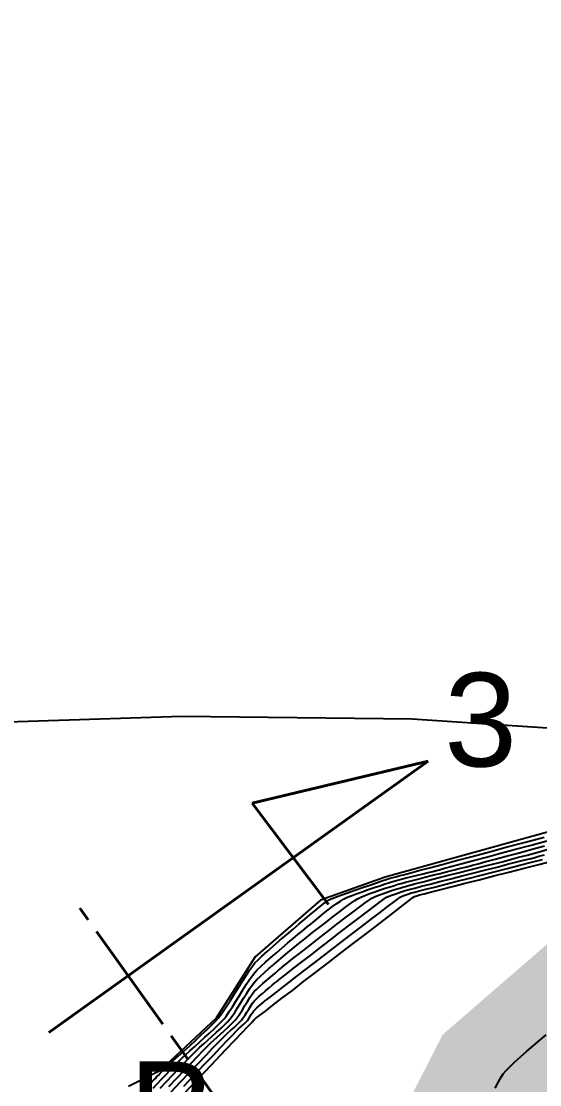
# Model space of a CAD drawing. Header units: metres. Extents: x 708941 to 724052, y 5405153 to 5413472.
# Drawn here: x 709817.2 to 709928, y 5412199.2 to 5412426.4 of the extents above; entities that cross this region are included whole.
import ezdxf

# ---------------------------------------------------------------- set-up
doc = ezdxf.new("R2010")
doc.units = ezdxf.units.M
doc.header["$LTSCALE"] = 12.7
doc.header["$MEASUREMENT"] = 0
doc.linetypes.add('ACAD_ISO08W100', pattern=[36, 24, -3, 6, -3])
for name, color, linetype in [('CONT-MJR1', 252, 'Continuous'), ('CONT-MNR1', 251, 'Continuous'), ('contornos2', 7, 'Continuous'), ('poligono colbun', 7, 'Continuous'), ('rio', 251, 'Continuous'), ('texto', 7, 'Continuous')]:
    doc.layers.add(name, color=color, linetype=linetype)
doc.layers.add('corte', color=214, linetype='ACAD_ISO08W100', lineweight=40)

msp = doc.modelspace()

# ---------------------------------------------------------------- hatches: boundary and pattern name
at = {"layer": 'rio'}
h = msp.add_hatch(dxfattribs=at)
h.set_pattern_fill('MUDST', color=256, scale=15, style=0)
h.paths.add_polyline_path([(709010.72, 5411936.38), (709004.98, 5411946.45), (709001.25, 5411958.08), (708996.13, 5411975.99), (709012.7, 5411962.98), (709030.78, 5411956.49), (709044.53, 5411951.18), (709074.83, 5411950.28), (709089.61, 5411951.82), (709102.43, 5411952.02), (709123.56, 5411954.63), (709134.73, 5411956.95), (709145.4, 5411956.95), (709168.41, 5411955.62), (709183.3, 5411955.53), (709187.67, 5411955.43), (709193.87, 5411958.4), (709194.56, 5411957.99), (709200.68, 5411965.39), (709203.1, 5411977.2), (709205.58, 5411984.02), (709211.33, 5411990.28), (709223.71, 5411994.78), (709231.07, 5411997.27), (709241.21, 5411994.8), (709265.58, 5411997.08), (709286.39, 5412000.38), (709297.9, 5412001.91), (709315.21, 5411997.24), (709326.72, 5411992.03), (709345.09, 5411985.93), (709355.27, 5411979.45), (709376.46, 5411975.37), (709391.72, 5411975.3), (709413.08, 5411978.61), (709438.83, 5411980.92), (709461.63, 5411986.21), (709475.6, 5411989.01), (709492.86, 5411992.74), (709503.45, 5411993.79), (709515.24, 5411993.79), (709532.63, 5411987.71), (709547.37, 5411983.51), (709564.71, 5411977.95), (709575.63, 5411973.62), (709587.68, 5411967.04), (709601.87, 5411958.6), (709607.56, 5411954.31), (709621.49, 5411940.03), (709647.9, 5411909.14), (709660.4, 5411897.76), (709669.81, 5411887.81), (709676.49, 5411876.15), (709682.2, 5411869.04), (709705.75, 5411878.05), (709736, 5411893.04), (709750.64, 5411899.41), (709758.05, 5411906.33), (709764.85, 5411916.27), (709770.13, 5411926.57), (709778.25, 5411949.25), (709785.66, 5411970.64), (709786.5, 5411979.16), (709785.1, 5411992.95), (709785.1, 5412008.74), (709787.55, 5412022.89), (709795.83, 5412039.06), (709803.3, 5412045.65), (709812.9, 5412054.28), (709814.49, 5412059.03), (709815.9, 5412060.78), (709822.13, 5412063.75), (709825.31, 5412072.01), (709847.55, 5412106.6), (709866.9, 5412128.06), (709875.05, 5412136.05), (709882.93, 5412155.32), (709888.97, 5412168.35), (709893.2, 5412182.51), (709907.24, 5412209.92), (709938.47, 5412236.97), (709971.6, 5412250.13), (709991.71, 5412252.94), (710005.1, 5412261.1), (710014.56, 5412263.33), (710040.82, 5412267.64), (710057.91, 5412266.41), (710076.56, 5412261.93), (710102.9, 5412255.3), (710112.79, 5412247.31), (710119.45, 5412240.72), (710131.28, 5412231.78), (710145.37, 5412209.63), (710149.4, 5412194.25), (710150.27, 5412166.43), (710139.83, 5412142.28), (710130.23, 5412129.69), (710126.33, 5412121.71), (710117.73, 5412100.96), (710114.13, 5412096.47), (710111.94, 5412085.44), (710111.94, 5412063.54), (710117.58, 5412054.18), (710137.74, 5412018.92), (710146.76, 5412008.05), (710171.4, 5411997.24), (710179.97, 5411993.95), (710184.25, 5412001.58), (710190.69, 5412018), (710194.77, 5412034.37), (710197.31, 5412050.49), (710197.31, 5412064.26), (710199.32, 5412079.72), (710201.37, 5412092.19), (710205.73, 5412098.48), (710214.95, 5412120.36), (710219.48, 5412128.98), (710230.13, 5412139.36), (710235.6, 5412142.44), (710241.85, 5412140.68), (710250.27, 5412138.84), (710280.27, 5412139.46), (710296.04, 5412143.18), (710311.35, 5412143.18), (710329.27, 5412144.22), (710333.88, 5412147.83), (710359.32, 5412147.31), (710368.97, 5412148.45), (710370.82, 5412151.38), (710390.46, 5412160.63), (710398.15, 5412171.03), (710408.65, 5412192.1), (710415.95, 5412204.58), (710425.69, 5412246.2), (710427.89, 5412275.36), (710429.04, 5412328.01), (710428.04, 5412335.01), (710422.46, 5412340.84), (710414.39, 5412351.33), (710395.98, 5412353.91), (710387.66, 5412360.04), (710378.34, 5412372.12), (710377.12, 5412383.36), (710377.12, 5412396.81), (710371.6, 5412397.8), (710368.77, 5412410.55), (710362.93, 5412436.03), (710362.93, 5412455.01), (710369.68, 5412482.49), (710374.05, 5412500.93), (710382.11, 5412513.13), (710396.48, 5412526.77), (710413.79, 5412540.1), (710438.62, 5412552.3), (710472.36, 5412570.37), (710507.51, 5412590.61), (710519.7, 5412579.46), (710499.92, 5412572.63), (710480.98, 5412561.98), (710445.54, 5412543.55), (710413.79, 5412532.5), (710411.05, 5412528.12), (710405.76, 5412520.43), (710394.25, 5412506.93), (710388.85, 5412494.92), (710386.47, 5412476.01), (710382.71, 5412446.17), (710388.72, 5412397.62), (710394.97, 5412383.05), (710398.02, 5412368.11), (710411.09, 5412363.15), (710426.51, 5412356), (710442.45, 5412348.49), (710447.05, 5412337.14), (710447.05, 5412315.92), (710441.78, 5412260.07), (710441.78, 5412194.92), (710437.48, 5412190.86), (710437.48, 5412179.96), (710422.82, 5412173.29), (710418.74, 5412164.82), (710409.45, 5412149.84), (710394.78, 5412136.49), (710379.86, 5412129.78), (710371.88, 5412127.03), (710311.73, 5412127.03), (710308.89, 5412124), (710254.14, 5412121.42), (710236.99, 5412126.6), (710229.16, 5412118.66), (710218.68, 5412095.96), (710213.59, 5412055.1), (710203.57, 5412019.88), (710201.34, 5412006.55), (710198.59, 5411993.54), (710194.4, 5411986.49), (710188.54, 5411983.77), (710175.67, 5411983.77), (710136.96, 5411996.55), (710120.35, 5412009.39), (710098.73, 5412043.32), (710098.73, 5412061.02), (710096.67, 5412091.87), (710100.83, 5412110.83), (710110.63, 5412117.13), (710123.77, 5412149.24), (710130.92, 5412166.36), (710128.79, 5412197.14), (710123.8, 5412211.38), (710113.15, 5412223.6), (710085.02, 5412238.46), (710058.13, 5412249.84), (710029.73, 5412249.84), (710015.06, 5412246.32), (710001.6, 5412242.56), (709992.04, 5412242.56), (709972.27, 5412238.6), (709963.64, 5412235.76), (709954.26, 5412232.26), (709954.26, 5412228.55), (709945.86, 5412220.35), (709925.83, 5412192.24), (709917.05, 5412177.32), (709899.37, 5412144.55), (709894.3, 5412133.07), (709891.48, 5412127.42), (709886.71, 5412118.47), (709886.71, 5412100.95), (709884.61, 5412095.01), (709863.2, 5412086.46), (709839.07, 5412054.84), (709818.25, 5412032.92), (709804.19, 5412017.18), (709804.19, 5411995.52), (709809.04, 5411990.11), (709796.13, 5411953.84), (709781.68, 5411916.41), (709768.27, 5411889.66), (709746.93, 5411879.08), (709713.1, 5411863.01), (709689.29, 5411855.41), (709697.02, 5411835.95), (709708.2, 5411825.46), (709725.86, 5411817.9), (709778.24, 5411813.93), (709792.75, 5411813.93), (709806.43, 5411818.64), (709820.66, 5411821.87), (709831.69, 5411824.63), (709853.8, 5411835.25), (709879.02, 5411846.88), (709921.68, 5411861.15), (709947.96, 5411871.32), (709969.09, 5411879.92), (709979.29, 5411886.02), (709982.27, 5411909.39), (709987.23, 5411923.13), (709997.03, 5411933.25), (710000.38, 5411927.93), (710000.38, 5411906.72), (709997.04, 5411893.11), (709991.96, 5411879.15), (709967.58, 5411866.46), (709951.2, 5411859.77), (709918.84, 5411852.05), (709894.39, 5411845.25), (709864.94, 5411830.28), (709840.16, 5411819.17), (709812.7, 5411811), (709801.26, 5411807.45), (709779.31, 5411803.47), (709766.14, 5411803.47), (709756.94, 5411797.7), (709737.23, 5411795.78), (709715.18, 5411796.68), (709708.1, 5411801.85), (709698.23, 5411815.71), (709693.86, 5411826.48), (709676.55, 5411857.93), (709667.66, 5411869.47), (709661.18, 5411881.7), (709649.81, 5411896.98), (709627.11, 5411919.87), (709613.01, 5411936.78), (709604.72, 5411946.98), (709591.67, 5411954.52), (709575.87, 5411964.64), (709557.6, 5411970.47), (709551.42, 5411973.23), (709538.02, 5411976.43), (709518.15, 5411979.68), (709504.01, 5411982), (709494.29, 5411985.04), (709479.8, 5411980.64), (709442.42, 5411967.64), (709425.43, 5411960.31), (709402.9, 5411951.24), (709383.6, 5411945.23), (709362.15, 5411938.26), (709331.55, 5411930.11), (709320.42, 5411924.96), (709306.56, 5411912.14), (709285.88, 5411895.62), (709279.31, 5411870.27), (709273.83, 5411857.41), (709264.69, 5411829.66), (709254.13, 5411801.64), (709246.31, 5411791.25), (709237.29, 5411777.87), (709219.52, 5411767.13), (709208.6, 5411765.29), (709203.92, 5411751.48), (709203.91, 5411735.92), (709205.94, 5411719.08), (709203.34, 5411708.78), (709199.33, 5411696.28), (709197.39, 5411684.19), (709189.35, 5411661.06), (709186.31, 5411649.66), (709173.04, 5411639.59), (709167.53, 5411621.08), (709166.78, 5411600.74), (709164.06, 5411585.63), (709162.73, 5411558.53), (709162.73, 5411546.6), (709165.95, 5411526.5), (709173.44, 5411512.03), (709050.6, 5411667.95), (709021.23, 5411751.02), (709026.33, 5411756.01), (709028.1, 5411762.18), (709028.65, 5411783.35), (709023.38, 5411795.31), (709011.24, 5411823.29), (709005.01, 5411832.77), (709001.76, 5411870.86)])

# ---------------------------------------------------------------- linework, layer by layer
at = {"layer": 'CONT-MJR1', "elevation": 240, "flags": 128}
msp.add_lwpolyline([(709848.76, 5412198.81), (709850.47, 5412200.61), (709852.11, 5412202.33), (709853.61, 5412203.91), (709854.93, 5412205.28), (709856, 5412206.41), (709856.79, 5412207.22), (709857.23, 5412207.67), (709857.72, 5412208.14), (709858.34, 5412208.71), (709859.05, 5412209.35), (709859.81, 5412210.04), (709860.58, 5412210.73), (709861.32, 5412211.42), (709862, 5412212.05), (709862.57, 5412212.62), (709863, 5412213.08), (709863.42, 5412213.64), (709863.91, 5412214.37), (709864.43, 5412215.2), (709864.98, 5412216.09), (709865.53, 5412216.98), (709866.06, 5412217.82), (709866.56, 5412218.54), (709866.98, 5412219.09), (709867.43, 5412219.56), (709868.05, 5412220.14), (709868.8, 5412220.81), (709869.63, 5412221.53), (709870.49, 5412222.27), (709871.35, 5412222.99), (709872.16, 5412223.67), (709872.87, 5412224.26), (709873.45, 5412224.73), (709873.97, 5412225.15), (709874.87, 5412225.86), (709876.08, 5412226.82), (709877.55, 5412227.96), (709879.2, 5412229.25), (709880.97, 5412230.64), (709882.8, 5412232.06), (709884.64, 5412233.48), (709886.41, 5412234.84), (709888.05, 5412236.09), (709889.5, 5412237.19), (709890.69, 5412238.08), (709891.57, 5412238.72), (709892.08, 5412239.05), (709892.69, 5412239.34), (709893.48, 5412239.66), (709894.38, 5412240), (709895.35, 5412240.34), (709896.32, 5412240.66), (709897.25, 5412240.96), (709898.07, 5412241.22), (709898.73, 5412241.42), (709899.27, 5412241.57), (709900.21, 5412241.82), (709901.5, 5412242.15), (709903.05, 5412242.56), (709904.83, 5412243.01), (709906.75, 5412243.5), (709908.75, 5412244), (709910.78, 5412244.52), (709912.77, 5412245.02), (709914.66, 5412245.5), (709916.38, 5412245.94), (709917.87, 5412246.31), (709919.07, 5412246.62), (709919.92, 5412246.84), (709920.71, 5412247.05), (709921.9, 5412247.36), (709923.44, 5412247.78), (709925.27, 5412248.26), (709927.33, 5412248.82), (709929.57, 5412249.42)], dxfattribs=at)
at = {"layer": 'CONT-MNR1', "flags": 128}
for points, elevation in [([(709844.03, 5412198.59), (709844.93, 5412199.57), (709845.55, 5412200.24), (709845.85, 5412200.56), (709846.13, 5412200.86), (709846.49, 5412201.24), (709846.89, 5412201.66), (709847.29, 5412202.08), (709847.65, 5412202.46), (709847.94, 5412202.75), (709848.23, 5412203.03), (709848.83, 5412203.58), (709849.69, 5412204.35), (709850.74, 5412205.3), (709851.92, 5412206.38), (709853.19, 5412207.54), (709854.48, 5412208.73), (709855.74, 5412209.9), (709856.9, 5412211), (709857.92, 5412211.98), (709858.73, 5412212.8), (709859.29, 5412213.4), (709859.79, 5412214.06), (709860.42, 5412214.97), (709861.15, 5412216.07), (709861.94, 5412217.31), (709862.77, 5412218.64), (709863.62, 5412219.99), (709864.45, 5412221.31), (709865.25, 5412222.55), (709865.97, 5412223.64), (709866.61, 5412224.55), (709867.12, 5412225.2), (709867.71, 5412225.8), (709868.59, 5412226.63), (709869.71, 5412227.64), (709871, 5412228.78), (709872.39, 5412230), (709873.84, 5412231.24), (709875.26, 5412232.45), (709876.6, 5412233.58), (709877.79, 5412234.58), (709878.77, 5412235.4), (709879.47, 5412235.99), (709879.83, 5412236.29), (709880.25, 5412236.63), (709880.78, 5412237.07), (709881.38, 5412237.55), (709881.98, 5412238.02), (709882.53, 5412238.42), (709882.98, 5412238.71), (709883.43, 5412238.9), (709884.3, 5412239.23), (709885.49, 5412239.67), (709886.92, 5412240.19), (709888.48, 5412240.74), (709890.09, 5412241.31), (709891.65, 5412241.86), (709893.07, 5412242.35), (709894.26, 5412242.76), (709895.12, 5412243.05), (709895.56, 5412243.2), (709896, 5412243.32), (709896.57, 5412243.47), (709897.21, 5412243.63), (709897.84, 5412243.79), (709898.42, 5412243.93), (709898.87, 5412244.04), (709899.33, 5412244.17), (709900.45, 5412244.47), (709902.16, 5412244.93), (709904.4, 5412245.52), (709907.09, 5412246.25), (709910.16, 5412247.07), (709913.55, 5412247.98), (709917.19, 5412248.95), (709921, 5412249.98), (709924.93, 5412251.03), (709928.89, 5412252.09)], 243), ([(709845.39, 5412198.49), (709846.27, 5412199.42), (709847.18, 5412200.38), (709848.09, 5412201.34), (709848.97, 5412202.27), (709849.78, 5412203.11), (709850.48, 5412203.83), (709851.03, 5412204.39), (709851.58, 5412204.91), (709852.32, 5412205.6), (709853.21, 5412206.41), (709854.21, 5412207.32), (709855.28, 5412208.28), (709856.36, 5412209.27), (709857.42, 5412210.24), (709858.41, 5412211.17), (709859.29, 5412212.01), (709860.01, 5412212.73), (709860.52, 5412213.29), (709861.02, 5412213.94), (709861.63, 5412214.82), (709862.3, 5412215.87), (709863.03, 5412217.03), (709863.79, 5412218.24), (709864.55, 5412219.45), (709865.28, 5412220.61), (709865.96, 5412221.65), (709866.57, 5412222.52), (709867.08, 5412223.16), (709867.63, 5412223.73), (709868.42, 5412224.49), (709869.4, 5412225.37), (709870.51, 5412226.36), (709871.71, 5412227.4), (709872.94, 5412228.45), (709874.15, 5412229.48), (709875.28, 5412230.43), (709876.29, 5412231.26), (709877.11, 5412231.95), (709877.7, 5412232.43), (709878.29, 5412232.92), (709879.03, 5412233.52), (709879.88, 5412234.22), (709880.81, 5412234.98), (709881.78, 5412235.76), (709882.76, 5412236.53), (709883.71, 5412237.25), (709884.59, 5412237.9), (709885.37, 5412238.43), (709886.01, 5412238.82), (709886.71, 5412239.16), (709887.65, 5412239.55), (709888.76, 5412239.97), (709889.99, 5412240.42), (709891.28, 5412240.87), (709892.57, 5412241.31), (709893.81, 5412241.71), (709894.93, 5412242.08), (709895.89, 5412242.38), (709896.61, 5412242.6), (709897.38, 5412242.83), (709898.35, 5412243.09), (709899.45, 5412243.37), (709900.63, 5412243.67), (709901.85, 5412243.97), (709903.03, 5412244.26), (709904.14, 5412244.54), (709905.11, 5412244.78), (709905.89, 5412244.98), (709906.48, 5412245.13), (709907.64, 5412245.44), (709909.28, 5412245.88), (709911.36, 5412246.44), (709913.81, 5412247.1), (709916.57, 5412247.83), (709919.58, 5412248.64), (709922.78, 5412249.5), (709926.1, 5412250.39), (709929.48, 5412251.3)], 242), ([(709846.88, 5412198.45), (709848.23, 5412199.87), (709849.54, 5412201.26), (709850.79, 5412202.56), (709851.92, 5412203.74), (709852.88, 5412204.75), (709853.63, 5412205.53), (709854.13, 5412206.03), (709854.68, 5412206.56), (709855.38, 5412207.21), (709856.2, 5412207.95), (709857.1, 5412208.76), (709858.02, 5412209.59), (709858.94, 5412210.43), (709859.82, 5412211.24), (709860.61, 5412211.99), (709861.27, 5412212.65), (709861.76, 5412213.19), (709862.24, 5412213.82), (709862.8, 5412214.64), (709863.41, 5412215.6), (709864.06, 5412216.64), (709864.71, 5412217.7), (709865.36, 5412218.73), (709865.98, 5412219.69), (709866.54, 5412220.5), (709867.03, 5412221.13), (709867.55, 5412221.67), (709868.27, 5412222.35), (709869.14, 5412223.14), (709870.12, 5412224), (709871.16, 5412224.9), (709872.21, 5412225.78), (709873.22, 5412226.63), (709874.15, 5412227.41), (709874.95, 5412228.07), (709875.58, 5412228.58), (709876.17, 5412229.06), (709877.05, 5412229.77), (709878.17, 5412230.66), (709879.45, 5412231.68), (709880.85, 5412232.79), (709882.3, 5412233.93), (709883.76, 5412235.06), (709885.16, 5412236.14), (709886.45, 5412237.11), (709887.56, 5412237.93), (709888.45, 5412238.56), (709889.05, 5412238.93), (709889.74, 5412239.27), (709890.62, 5412239.64), (709891.63, 5412240.02), (709892.73, 5412240.42), (709893.86, 5412240.8), (709894.97, 5412241.16), (709896.01, 5412241.5), (709896.92, 5412241.78), (709897.67, 5412242.01), (709898.32, 5412242.2), (709899.29, 5412242.46), (709900.5, 5412242.77), (709901.91, 5412243.13), (709903.44, 5412243.52), (709905.05, 5412243.93), (709906.67, 5412244.34), (709908.24, 5412244.73), (709909.71, 5412245.1), (709911.02, 5412245.43), (709912.1, 5412245.7), (709912.9, 5412245.91), (709913.6, 5412246.09), (709914.79, 5412246.41), (709916.43, 5412246.85), (709918.43, 5412247.38), (709920.75, 5412248), (709923.32, 5412248.69), (709926.08, 5412249.43), (709928.97, 5412250.21)], 241), ([(709849.21, 5412197.67), (709851.25, 5412199.81), (709853.21, 5412201.87), (709855.04, 5412203.79), (709856.68, 5412205.51), (709858.08, 5412206.98), (709859.19, 5412208.14), (709859.96, 5412208.93), (709860.32, 5412209.31), (709860.77, 5412209.73), (709861.34, 5412210.26), (709862, 5412210.85), (709862.67, 5412211.45), (709863.3, 5412212.04), (709863.84, 5412212.56), (709864.23, 5412212.98), (709864.57, 5412213.42), (709864.95, 5412214), (709865.37, 5412214.67), (709865.8, 5412215.37), (709866.21, 5412216.03), (709866.6, 5412216.61), (709866.94, 5412217.05), (709867.35, 5412217.47), (709867.94, 5412218.02), (709868.65, 5412218.64), (709869.4, 5412219.28), (709870.14, 5412219.9), (709870.8, 5412220.45), (709871.32, 5412220.87), (709871.74, 5412221.21), (709872.59, 5412221.87), (709873.8, 5412222.82), (709875.32, 5412224), (709877.09, 5412225.37), (709879.03, 5412226.88), (709881.1, 5412228.48), (709883.23, 5412230.13), (709885.36, 5412231.77), (709887.42, 5412233.36), (709889.37, 5412234.85), (709891.13, 5412236.2), (709892.64, 5412237.35), (709893.85, 5412238.26), (709894.69, 5412238.88), (709895.11, 5412239.16), (709895.61, 5412239.4), (709896.27, 5412239.66), (709897.02, 5412239.93), (709897.8, 5412240.2), (709898.56, 5412240.45), (709899.24, 5412240.66), (709899.78, 5412240.83), (709900.28, 5412240.96), (709901.28, 5412241.22), (709902.73, 5412241.6), (709904.54, 5412242.06), (709906.64, 5412242.6), (709908.95, 5412243.19), (709911.41, 5412243.81), (709913.92, 5412244.45), (709916.42, 5412245.09), (709918.83, 5412245.7), (709921.08, 5412246.28), (709923.09, 5412246.79), (709924.79, 5412247.22), (709926.09, 5412247.55), (709926.94, 5412247.77), (709927.79, 5412248), (709928.98, 5412248.31)], 239), ([(709851.91, 5412198.88), (709854.14, 5412201.22), (709856.24, 5412203.42), (709858.17, 5412205.45), (709859.87, 5412207.23), (709861.29, 5412208.73), (709862.39, 5412209.88), (709863.12, 5412210.64), (709863.42, 5412210.95), (709863.77, 5412211.28), (709864.23, 5412211.69), (709864.72, 5412212.14), (709865.16, 5412212.55), (709865.47, 5412212.87), (709865.72, 5412213.22), (709866.02, 5412213.69), (709866.34, 5412214.2), (709866.64, 5412214.67), (709866.89, 5412215.01), (709867.15, 5412215.28), (709867.54, 5412215.63), (709867.99, 5412216.02), (709868.45, 5412216.4), (709868.87, 5412216.75), (709869.19, 5412217.02), (709869.56, 5412217.31), (709870.42, 5412217.98), (709871.72, 5412218.99), (709873.39, 5412220.28), (709875.36, 5412221.8), (709877.56, 5412223.5), (709879.93, 5412225.32), (709882.4, 5412227.23), (709884.91, 5412229.16), (709887.38, 5412231.06), (709889.75, 5412232.88), (709891.95, 5412234.57), (709893.92, 5412236.08), (709895.6, 5412237.36), (709896.9, 5412238.35), (709897.77, 5412239.01), (709898.14, 5412239.27), (709898.57, 5412239.47), (709899.15, 5412239.69), (709899.79, 5412239.9), (709900.38, 5412240.09), (709900.84, 5412240.23), (709901.24, 5412240.34), (709902.2, 5412240.59), (709903.62, 5412240.96), (709905.46, 5412241.43), (709907.62, 5412241.98), (709910.06, 5412242.6), (709912.68, 5412243.27), (709915.43, 5412243.97), (709918.23, 5412244.69), (709921, 5412245.4), (709923.69, 5412246.08), (709926.22, 5412246.73), (709928.51, 5412247.31)], 238), ([(709851.37, 5412196.69), (709853.97, 5412199.42), (709856.47, 5412202.05), (709858.81, 5412204.5), (709860.94, 5412206.74), (709862.8, 5412208.69), (709864.34, 5412210.31), (709865.51, 5412211.53), (709866.25, 5412212.31), (709866.51, 5412212.59), (709866.61, 5412212.68), (709866.71, 5412212.77), (709866.78, 5412212.87), (709866.84, 5412212.98), (709866.95, 5412213.07), (709867.07, 5412213.17), (709867.34, 5412213.38), (709868.13, 5412213.99), (709869.35, 5412214.93), (709870.97, 5412216.17), (709872.9, 5412217.66), (709875.11, 5412219.36), (709877.52, 5412221.22), (709880.09, 5412223.19), (709882.74, 5412225.23), (709885.42, 5412227.29), (709888.07, 5412229.33), (709890.64, 5412231.3), (709893.06, 5412233.16), (709895.27, 5412234.86), (709897.22, 5412236.36), (709898.84, 5412237.6), (709900.08, 5412238.55), (709900.88, 5412239.16), (709901.17, 5412239.38), (709901.39, 5412239.47), (709901.67, 5412239.57), (709901.9, 5412239.64), (709902.27, 5412239.74), (709903.27, 5412239.99), (709904.83, 5412240.39), (709906.86, 5412240.91), (709909.29, 5412241.53), (709912.03, 5412242.24), (709915.02, 5412243), (709918.16, 5412243.8), (709921.38, 5412244.63), (709924.61, 5412245.45), (709927.75, 5412246.26), (709930.74, 5412247.02)], 237), ([(709918.44, 5412198.49), (709919.12, 5412199.8), (709919.7, 5412200.84), (709920.15, 5412201.54), (709920.71, 5412202.2), (709921.54, 5412203.05), (709922.59, 5412204.04), (709923.81, 5412205.14), (709925.15, 5412206.32), (709926.54, 5412207.52), (709927.95, 5412208.73), (709929.31, 5412209.88)], 236)]:
    msp.add_lwpolyline(points, dxfattribs=dict(at, elevation=elevation))
at = {"layer": 'contornos2', "color": 30}
msp.add_lwpolyline([(710148.77, 5412231.65), (710132.49, 5412243.88), (710115.81, 5412258.55), (710102.87, 5412273.23), (710084.14, 5412275.88), (710056.92, 5412284.14), (710054.26, 5412284.19), (710023.18, 5412277.75), (709994.83, 5412266.68), (709958.07, 5412261.04), (709894.97, 5412243.53), (709881.13, 5412238.64), (709867.15, 5412226.53), (709858.87, 5412213.43), (709846.78, 5412202.14), (709840.13, 5412198.82)], dxfattribs=at)
at = {"layer": 'corte', "color": 6, "ltscale": 0.08}
msp.add_line((710124.09, 5411825.38), (709829.72, 5412236.92), dxfattribs=at)
msp.add_line((710124.09, 5411825.38), (709829.72, 5412236.92), dxfattribs=at)
at = {"layer": 'corte', "color": 6}
msp.add_lwpolyline([(709823.11, 5412210.38), (709904.14, 5412268.34), (709866.53, 5412259.34), (709882.85, 5412237.72)], dxfattribs=at)
msp.add_lwpolyline([(709823.11, 5412210.38), (709904.14, 5412268.34), (709866.53, 5412259.34), (709882.85, 5412237.72)], dxfattribs=at)
at = {"layer": 'poligono colbun', "color": 252, "linetype": 'Continuous'}
msp.add_lwpolyline([(709544.56, 5412251.57), (709600.97, 5412260.25), (709670.54, 5412267.91), (709755.34, 5412274.17), (709785.76, 5412275.79), (709851.52, 5412277.92), (709900.71, 5412277.35), (709944.55, 5412274.41), (709990.52, 5412269.56), (710038.85, 5412259.35), (710080.92, 5412249.09), (710121.99, 5412236.63), (710161.05, 5412221.99)], dxfattribs=at)

# ---------------------------------------------------------------- texts
at = {"layer": 'corte', "color": 0, "char_height": 20, "width": 758.2044, "attachment_point": 1}
for s, insert in [('{\\fArial|b0|i0|c0|p34;3}', (709907.56, 5412287.18)), ('{\\fArial|b0|i0|c0|p34;3}', (709907.56, 5412287.18)), ('{\\fArial|b0|i0|c0|p34;B}', (709840.23, 5412204.17))]:
    msp.add_mtext(s, dxfattribs=dict(at, insert=insert))
at = {"layer": 'texto', "color": 0, "insert": (709840.23, 5412204.17), "char_height": 20, "width": 758.2044, "attachment_point": 1}
msp.add_mtext('{\\fArial|b0|i0|c0|p34;B}', dxfattribs=at)

doc.saveas('drawing.dxf')
